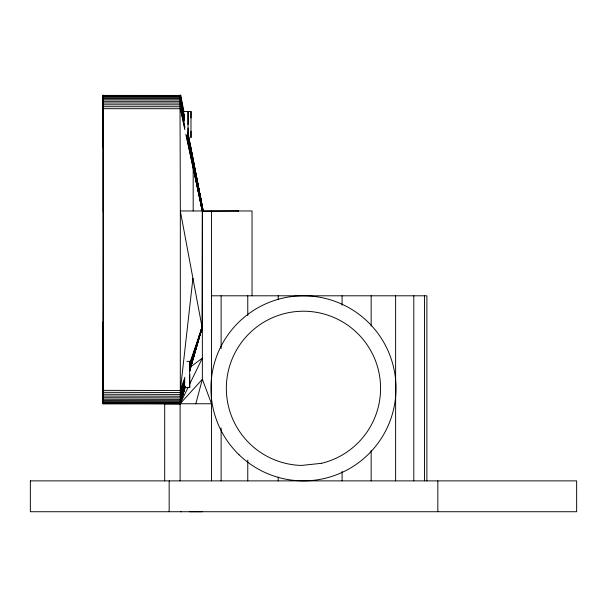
<?xml version="1.0" encoding="UTF-8"?>
<svg xmlns="http://www.w3.org/2000/svg" width="607" height="607" viewBox="0 0 607 607"><rect width="100%" height="100%" fill="white"/><g stroke="black" fill="none" stroke-linecap="round" stroke-linejoin="round"><path stroke-width="0.91" d="M103.114 147.266L103.198 104.92L103.251 212.086M103.091 121.188L103.099 113.228L103.107 118.024M103.273 104.799L103.273 95.269L103.114 104.799L180.287 104.829L184.892 126.977M103.129 95.269L103.046 403.754L103.22 388.321M211.54 480.881L211.54 403.761L102.985 403.754L103 397.722L180.317 397.889L184.733 383.647M103.273 95.269L103.213 403.746M103.182 351.757L103.22 387.471L103.213 379.777M164.687 480.881L164.694 403.511L103.213 403.617M169.163 511.724L169.163 480.881M180.112 480.881L180.112 403.761L182.654 393.875M180.12 97.135L180.12 95.291L180.78 95.291L184.004 111.946M188.049 128.001L188.041 137.721L188.049 111.498L188.033 124.61M189.703 374.473L189.695 387.577L184.042 387.577M186.873 361.362L189.703 361.362L189.695 387.577M190.993 131.15L190.985 137.706L190.993 111.491L183.329 111.498M201.57 208.762L201.57 206.881L200.606 204.21L201.592 207.237M187.798 134.762L202.359 210.97L202.359 379.269L211.54 403.761L211.54 210.963M252.034 295.799L252.034 210.963L180.332 210.97L179.998 95.291L183.215 111.825L180.059 95.291L180.78 95.291M437.837 511.731L437.837 480.881M103.091 137.243L103.091 137.69L103.084 131.135M103.236 135.922L103.236 137.675L103.228 135.922M103.236 113.213L103.243 111.46L103.243 111.908M103.015 385.794L103.015 387.554L103.008 387.107M103.015 363.085L103.023 361.332L103.031 367.888M103.152 374.739L103.099 394.11L103.046 321.809M103.228 362.462L103.228 361.393L103.236 369.086M189.566 371.393L202.108 327.423L202.359 211.206L238.498 210.97M103.099 111.916L103.099 111.468L103.243 118.016M164.823 403.761L180.302 403.769L180.332 210.97L202.108 327.423L189.65 371.059M200.257 195.591L200.947 200.879M103.008 390.347L180.325 390.513L192.927 278.325M195.826 403.761L202.359 379.269L180.112 403.761L184.998 387.403M102.985 403.625L180.302 403.792L184.976 387.433M180.332 403.761L185.234 386.515M184.976 387.114L180.309 403.397L102.985 403.23M189.65 370.839L202.108 327.423L200.765 331.005M184.786 387.198L180.309 402.744L102.993 402.578M189.771 369.989L202.108 327.423L189.832 362.963M189.627 370.111L202.108 327.423L189.619 364.989M184.839 387.577L180.112 403.761L187.942 387.691M184.839 386.431L180.309 401.857L102.993 401.69M189.612 369.784L202.108 327.423L189.665 365.816M189.665 368.677L202.108 327.423L189.688 366.719L189.688 367.63L202.108 327.423M184.832 385.703L180.317 400.734L102.993 400.567M184.718 384.944L180.317 399.406L103 399.239M184.862 381.909L180.325 396.212L103 396.045M184.703 380.999L180.325 394.398L103 394.231M184.824 379.185L180.325 392.486L103.008 392.319M180.325 390.513L184.93 377.182M189.589 384.307L202.359 358.092L189.354 367.804M198.633 336.718L202.359 329.108L201.57 329.32L200.651 330.944M200.705 330.99L201.57 329.32M202.245 208.762L202.647 208.436M103.129 95.405L180.302 95.436L183.959 114.632M103.122 95.8L180.302 95.83M103.122 96.445L180.294 96.483M103.122 97.34L180.294 97.37L184.24 117.69M103.122 98.463L180.294 98.493L184.308 118.942M103.114 99.791L180.294 99.821L184.156 119.275M103.114 101.308L180.287 101.339L184.217 120.854M103.114 102.985L180.287 103.023L183.989 121.172M103.114 106.711L180.287 106.741L184.778 127.956M103.114 108.691L180.287 108.721L184.847 129.716M238.604 210.97L238.308 211.206M211.54 295.799L426.888 295.799L426.888 480.881M189.331 511.724L202.359 511.716M180.916 511.716L181.531 511.724M180.302 95.367L184.24 116.954M180.302 95.436L183.314 111.832M202.275 209.719L203.14 211.206M201.843 205.166L203.14 210.97L198.701 190.681M200.712 199.908L201.539 203.595L198.755 190.674M185.841 134.276L202.359 210.97L187.829 135.573M198.117 186.986L201.638 203.595M186.341 135.331L202.359 210.97L187.829 136.158M198.155 186.926L202.526 207.814L197.055 180.947M187.002 137.129L202.359 210.97L187.95 137.531M195.727 174.877L196.683 179.505M198.208 186.918L203.14 210.97L187.935 132.303M193.853 165.203L194.232 167.054M195.173 171.682L196.683 179.095M187.396 137.835L202.359 210.97L187.829 137.797M187.798 133.373L188.17 135.232M188.542 137.091L201.691 203.626M191.493 152.881L192.419 157.471M193.345 162.061L194.824 169.406M195.196 171.242L201.615 204.286L200.06 195.173M187.586 137.577L202.359 210.97M189.027 140.171L189.399 142.03M191.448 152.258L191.82 154.117M192.191 155.976L194.24 166.204M194.612 168.063L201.494 202.457L200.151 195.841L200.272 196.471M188.398 136.628L188.769 138.487M189.141 140.338L190.613 147.751M191.539 152.387L201.494 202.457L190.363 146.196M182.312 105.535L182.684 107.378M187.806 133.259L189.976 144.337M195.568 172.54L190.681 147.296L203.14 210.97M187.867 135.702L191.266 153.154M180.173 95.337L184.035 115.33M201.205 202.67L201.471 204.46M201.615 204.286L201.228 201.22L201.516 204.468M200.773 200.629L200.841 201.433L200.591 198.58M190.993 111.491L191 118.039M189.703 361.362L189.703 363.115M424.468 295.799L424.468 480.881M413.799 295.799L413.799 480.881M395.62 295.799L395.62 480.881M371.158 295.799L371.158 326.012M371.158 450.66L371.158 480.881M342.082 295.799L342.082 305.238M342.082 471.434L342.082 480.881M278.218 295.799L278.218 299.57M278.218 477.102L278.218 480.881M247.77 295.799L247.77 315.625M247.77 460.106L247.77 480.881M221.123 295.799L221.123 348.676M221.123 427.996L221.123 480.881M193.178 168.048L193.185 210.97M103.228 131.127L103.228 133.836M103.008 380.991L103.008 383.707M30.35 480.881L30.35 511.724L576.65 511.724L576.65 480.881L30.35 480.881M321.596 463.293L301.58 465.432A77.119 77.119 0 0 1 234.385 354.048A77.119 77.119 0 0 1 363.73 340.224A77.119 77.119 0 0 1 321.596 463.293M239.006 454.742A92.545 92.545 0 0 0 393.199 410.954A92.545 92.545 0 0 0 278.173 299.319A92.545 92.545 0 0 0 239.006 454.742"/></g></svg>
